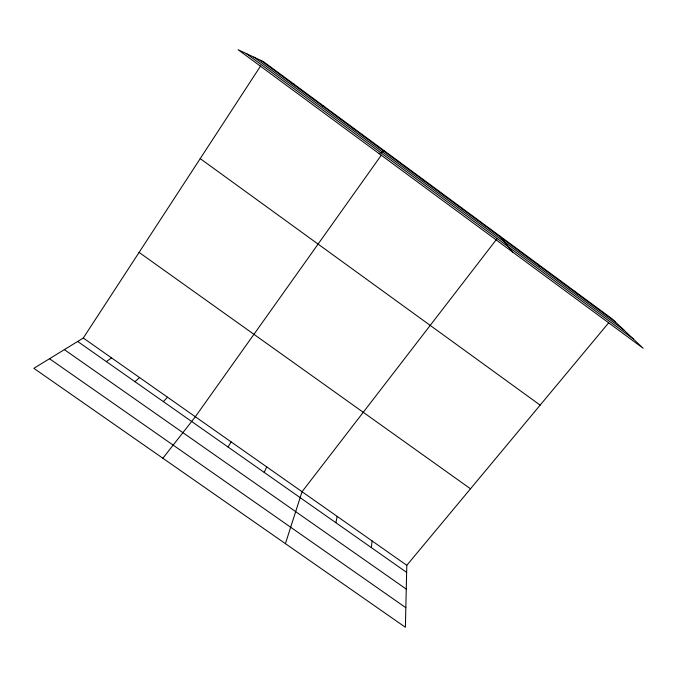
<?xml version="1.0" encoding="UTF-8"?>
<svg xmlns="http://www.w3.org/2000/svg" width="677" height="677" viewBox="0 0 677 677"><rect width="100%" height="100%" fill="white"/><g stroke="black" fill="none" stroke-linecap="round" stroke-linejoin="round"><path stroke-width="1.02" d="M608.725 322.751L406.801 565.312L405.388 627.274L33.85 368.322L83.288 338.026L260.603 65.974M371.368 547.617L372.096 540.931M335.868 522.703L337.18 516.399M285.415 543.665L302.044 491.722L496.816 238.964M264.208 472.402L266.696 466.885M228.039 447.015L231.128 441.895M381.337 155.143L195.331 416.753L162.878 458.253M163.36 401.613L167.524 397.213M134.935 381.667L139.58 377.58M106.374 361.62L111.502 357.854M379.12 153.645L384.384 150.853M353.242 128.63L354.384 128.723M322.531 105.976L324.232 106.475M291.652 83.195L293.911 84.117M49.514 358.725L405.836 607.701M77.669 341.47L406.64 572.378M64.366 349.628L406.259 589.092M83.288 338.026L406.801 565.312M139.09 252.403L470.498 488.794M200.223 158.613L540.144 405.125M260.603 60.295L615.528 322.1M253.841 57.113L623.872 329.995M246.233 53.534L633.223 338.855M574.722 291.262L577.566 294.097M537.166 263.556L539.341 265.9M499.355 235.664L512.692 252.098M461.291 207.585L462.103 208.931M422.973 179.32L423.083 180.15M263.438 61.632L238.135 49.726L643.15 348.257L612.025 318.782L263.438 61.632"/></g></svg>
